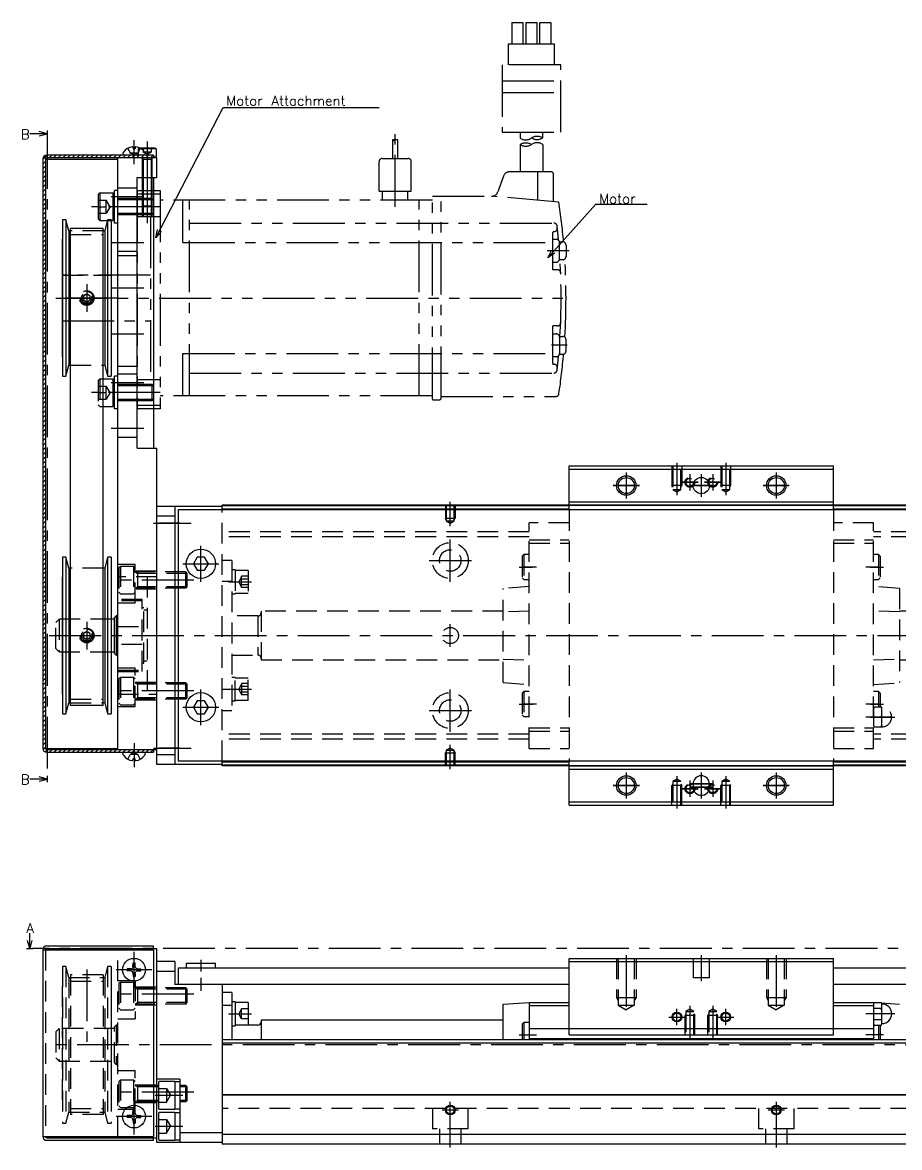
# Model space of a CAD drawing. Extents: x -2 to 836, y -8 to 354.
# Drawn here: x 317.5 to 586.5, y 9 to 354 of the extents above; entities that cross this region are included whole.
import ezdxf

# ---------------------------------------------------------------- set-up
doc = ezdxf.new("R2010")
doc.units = 0
doc.header["$LTSCALE"] = 0.5
for name, pattern in [('CENTER', [50.8, 31.75, -6.35, 6.35, -6.35]), ('DASHED', [19.05, 12.7, -6.35]), ('PHANTOM', [63.5, 31.75, -6.35, 6.35, -6.35, 6.35, -6.35])]:
    doc.linetypes.add(name, pattern=pattern)
for name, color, linetype in [('MSM_CENTER', 1, 'CENTER'), ('MSM_CONTINUOUS', 7, 'CONTINUOUS'), ('MSM_DASHED', 4, 'DASHED'), ('MSM_IMAGINARY', 6, 'PHANTOM'), ('MSM_NARROW', 5, 'CONTINUOUS'), ('MSM_PART_NUMBER', 7, 'CONTINUOUS')]:
    doc.layers.add(name, color=color, linetype=linetype)
doc.styles.get("Standard").update_dxf_attribs({"font": 'txt.shx', "height": 3, "bigfont": 'bigfont.shx'})

msp = doc.modelspace()

# ---------------------------------------------------------------- linework, layer by layer
at = {"layer": 'MSM_CENTER'}
for p, q in [((325.07, 318.87), (325.07, 123)), ((351.67, 310.5), (351.67, 317.87)), ((355.67, 317.5), (355.67, 295.5)), ((354.67, 300.5), (344.67, 300.5)), ((359.67, 297.5), (338.67, 297.5)), ((344.67, 286.5), (354.67, 286.5)), ((337.17, 273.75), (337.17, 265.25)), ((346.67, 269.5), (327.67, 269.5)), ((354.67, 272.5), (344.67, 272.5)), ((344.67, 258.5), (354.67, 258.5)), ((354.67, 243.5), (344.67, 243.5)), ((359.67, 240.5), (338.67, 240.5)), ((354.67, 229.5), (344.67, 229.5)), ((518.17, 219), (518.17, 209.09)), ((533.17, 219), (533.17, 209.09)), ((502.67, 216), (502.67, 208)), ((522.17, 215.5), (522.17, 210.5)), ((525.67, 215.5), (525.67, 208.5)), ((529.17, 215.5), (529.17, 210.5)), ((548.67, 216), (548.67, 208)), ((506.67, 212), (498.67, 212)), ((498.67, 212), (506.67, 212)), ((524.67, 213), (519.67, 213)), ((519.67, 213), (524.67, 213)), ((529.17, 212), (522.17, 212)), ((522.17, 212), (529.17, 212)), ((531.67, 213), (526.67, 213)), ((526.67, 213), (531.67, 213)), ((552.67, 212), (544.67, 212)), ((544.67, 212), (552.67, 212)), ((448.67, 199.49), (448.67, 207)), ((357.67, 200.5), (369.17, 200.5)), ((372.17, 182.5), (372.17, 193.5)), ((448.67, 182.5), (448.67, 195.5)), ((366.67, 188), (377.67, 188)), ((442.17, 189), (455.17, 189)), ((469.77, 187), (473.87, 187)), ((475.17, 187), (471.07, 187)), ((580.27, 187), (576.17, 187)), ((577.47, 187), (581.57, 187)), ((369.97, 183), (344.67, 183)), ((380.67, 182.45), (387.67, 182.45)), ((337.17, 170.25), (337.17, 161.75)), ((448.67, 162.5), (448.67, 169.5)), ((325.67, 166), (832.67, 166)), ((369.97, 149), (344.67, 149)), ((372.17, 138.5), (372.17, 149.5)), ((380.67, 149.55), (387.67, 149.55)), ((448.67, 136.5), (448.67, 149.5)), ((469.77, 145), (473.87, 145)), ((475.17, 145), (471.07, 145)), ((580.27, 145), (576.17, 145)), ((577.47, 145), (581.57, 145)), ((366.67, 144), (377.67, 144)), ((442.17, 143), (455.17, 143)), ((583.77, 141), (576.17, 141)), ((577.47, 141), (585.07, 141)), ((351.67, 133), (351.67, 125.63)), ((357.67, 131.5), (369.17, 131.5)), ((448.67, 125), (448.67, 132.51)), ((502.67, 124), (502.67, 116)), ((518.17, 122.91), (518.17, 113)), ((522.17, 121.5), (522.17, 116.5)), ((525.67, 124), (525.67, 116)), ((529.17, 121.5), (529.17, 116.5)), ((533.17, 122.91), (533.17, 113)), ((548.67, 124), (548.67, 116)), ((506.67, 120), (498.67, 120)), ((498.67, 120), (506.67, 120)), ((524.67, 119), (519.67, 119)), ((519.67, 119), (524.67, 119)), ((529.17, 120.5), (522.17, 120.5)), ((522.17, 120.5), (529.17, 120.5)), ((529.17, 119.5), (522.17, 119.5)), ((522.17, 119.5), (529.17, 119.5)), ((531.67, 119), (526.67, 119)), ((526.67, 119), (531.67, 119)), ((552.67, 120), (544.67, 120)), ((544.67, 120), (552.67, 120)), ((833.67, 70), (320.67, 70)), ((351.67, 58), (351.67, 69)), ((372.17, 66.5), (372.17, 63)), ((502.67, 68), (502.67, 50.18)), ((525.67, 68), (525.67, 60)), ((548.67, 68), (548.67, 50.18)), ((337.17, 63.62), (337.17, 39)), ((357.17, 63.5), (346.17, 63.5)), ((372.17, 61), (372.17, 57)), ((369.97, 56), (344.67, 56)), ((522.17, 52.41), (522.17, 42.5)), ((529.17, 52.41), (529.17, 42.5)), ((380.67, 50), (387.67, 50)), ((515.67, 49), (520.67, 49)), ((518.17, 46.5), (518.17, 51.5)), ((530.67, 49), (535.67, 49)), ((533.17, 46.5), (533.17, 51.5)), ((585.07, 50), (576.17, 50)), ((469.77, 43.5), (475.17, 43.5)), ((581.57, 43.5), (576.17, 43.5)), ((832.67, 40.5), (325.67, 40.5)), ((369.97, 26), (344.67, 26)), ((358.17, 25), (366.67, 25)), ((351.67, 13), (351.67, 24)), ((448.67, 9), (448.67, 23)), ((548.67, 23), (548.67, 9)), ((357.17, 18.5), (346.17, 18.5)), ((446.17, 20.5), (451.17, 20.5)), ((546.17, 20.5), (551.17, 20.5)), ((358.17, 15.5), (366.67, 15.5))]:
    msp.add_line(p, q, dxfattribs=at)
at = {"layer": 'MSM_CONTINUOUS'}
for p, q in [((325.07, 320.87), (325.07, 318.87)), ((351.34, 315.79), (351.36, 315.3)), ((351.98, 315.3), (351.36, 315.3)), ((352, 315.79), (351.98, 315.3)), ((358.12, 315.5), (353.41, 315.5)), ((358.42, 315.2), (353.93, 315.2)), ((358.12, 315.5), (358.42, 315.2)), ((358.42, 315.2), (358.42, 312.8)), ((323.67, 312.1), (323.67, 131.4)), ((324.47, 312.1), (324.47, 131.4)), ((324.47, 312.1), (346.67, 312.1)), ((357.67, 313.3), (324.87, 313.3)), ((358.67, 312.5), (324.87, 312.5)), ((346.67, 131), (346.67, 312.5)), ((348.2, 313.66), (348.17, 313.3)), ((355.13, 313.66), (355.17, 313.3)), ((357.67, 313.3), (357.67, 312.5)), ((357.67, 312.8), (358.42, 312.8)), ((358.12, 312.5), (358.42, 312.8)), ((358.67, 306.5), (358.67, 312.5)), ((352.67, 223.5), (352.67, 306.5)), ((352.67, 306.5), (358.67, 306.5)), ((354.17, 306.5), (354.17, 300)), ((357.17, 306.5), (357.17, 300)), ((357.67, 306.5), (357.67, 223.5)), ((341.17, 301.75), (340.67, 301.25)), ((340.67, 301.25), (340.67, 293.75)), ((341.17, 301.75), (341.17, 293.25)), ((341.17, 301.75), (345.17, 301.75)), ((345.17, 301.75), (345.17, 293.25)), ((345.17, 301.75), (345.67, 301.25)), ((345.67, 292.5), (345.67, 302.5)), ((346.67, 302.5), (345.67, 302.5)), ((357.23, 300), (352.67, 300)), ((357.23, 295), (357.23, 300)), ((357.67, 299.57), (357.23, 300)), ((329.73, 293.5), (329.73, 245.5)), ((330.76, 293.5), (329.73, 293.5)), ((330.76, 293.5), (330.76, 245.5)), ((331.67, 290.12), (330.76, 293.5)), ((341.17, 293.25), (340.67, 293.75)), ((341.17, 293.25), (343.5, 293.25)), ((343.57, 293.5), (342.67, 290.12)), ((343.57, 293.5), (343.57, 245.5)), ((344.61, 293.5), (343.57, 293.5)), ((344.61, 293.5), (344.61, 245.5)), ((344.61, 293.25), (345.17, 293.25)), ((345.17, 293.25), (345.67, 293.75)), ((357.23, 295), (352.67, 295)), ((357.23, 295), (357.67, 295.43)), ((331.67, 290.12), (331.67, 248.87)), ((332.17, 290.12), (331.67, 290.12)), ((332.17, 144.57), (332.17, 290.93)), ((332.17, 290.93), (342.17, 290.93)), ((342.17, 144.57), (342.17, 290.93)), ((342.67, 290.12), (342.17, 290.12)), ((342.67, 290.12), (342.67, 248.87)), ((346.67, 292.5), (345.67, 292.5)), ((329.67, 287.5), (329.67, 251.5)), ((329.73, 287.5), (329.67, 287.5)), ((344.67, 287.5), (344.61, 287.5)), ((344.67, 287.5), (344.67, 251.5)), ((329.67, 251.5), (329.73, 251.5)), ((330.76, 245.5), (331.67, 248.87)), ((331.67, 248.87), (332.17, 248.87)), ((342.17, 248.87), (342.67, 248.87)), ((342.67, 248.87), (343.57, 245.5)), ((344.61, 251.5), (344.67, 251.5)), ((329.73, 245.5), (330.76, 245.5)), ((343.57, 245.5), (344.61, 245.5)), ((345.67, 235.5), (345.67, 245.5)), ((346.67, 245.5), (345.67, 245.5)), ((342.17, 244.75), (345.17, 244.75)), ((345.17, 244.75), (345.17, 236.25)), ((345.17, 244.75), (345.67, 244.25)), ((357.23, 243), (352.67, 243)), ((357.67, 242.57), (357.23, 243)), ((357.23, 238), (357.23, 243)), ((357.23, 238), (357.67, 238.43)), ((342.17, 236.25), (345.17, 236.25)), ((345.17, 236.25), (345.67, 236.75)), ((346.67, 235.5), (345.67, 235.5)), ((357.23, 238), (352.67, 238)), ((352.67, 223.5), (358.67, 223.5)), ((358.67, 126.4), (358.67, 223.5)), ((485.17, 204.5), (485.17, 218)), ((485.17, 218), (566.17, 218)), ((566.17, 204.5), (566.17, 218)), ((485.17, 217), (566.17, 217)), ((485.17, 207), (566.17, 207)), ((378.67, 205.6), (358.67, 205.6)), ((364.17, 205.6), (364.17, 126.4)), ((365.17, 204.5), (365.17, 127.5)), ((830.17, 204.5), (365.17, 204.5)), ((378.67, 204.5), (378.67, 206)), ((818.67, 206), (378.67, 206)), ((485.17, 205.8), (378.67, 205.8)), ((485.17, 204.8), (378.67, 204.8)), ((485.17, 206), (566.17, 206)), ((631.17, 205.8), (566.17, 205.8)), ((631.17, 204.8), (566.17, 204.8)), ((364.17, 202.6), (358.67, 202.6)), ((329.73, 190), (329.73, 142)), ((330.76, 190), (329.73, 190)), ((330.76, 190), (330.76, 142)), ((331.67, 186.62), (330.76, 190)), ((343.57, 190), (342.67, 186.62)), ((343.57, 190), (343.57, 142)), ((344.61, 190), (343.57, 190)), ((344.61, 190), (344.61, 142)), ((371.01, 190), (369.86, 188)), ((373.32, 190), (371.01, 190)), ((374.48, 188), (373.32, 190)), ((331.67, 186.62), (331.67, 145.37)), ((332.17, 186.62), (331.67, 186.62)), ((342.67, 186.62), (342.17, 186.62)), ((342.67, 186.62), (342.67, 145.37)), ((369.86, 188), (371.01, 186)), ((373.32, 186), (374.48, 188)), ((329.67, 184), (329.67, 148)), ((329.73, 184), (329.67, 184)), ((344.67, 184), (344.61, 184)), ((344.67, 184), (344.67, 148)), ((371.01, 186), (373.32, 186)), ((345.67, 171), (344.67, 171)), ((346.17, 172), (345.67, 171.5)), ((345.67, 160.5), (345.67, 171.5)), ((346.17, 172), (346.17, 160)), ((346.67, 172), (346.17, 172)), ((344.67, 161), (345.67, 161)), ((345.67, 160.5), (346.17, 160)), ((346.17, 160), (346.67, 160)), ((329.67, 148), (329.73, 148)), ((330.76, 142), (331.67, 145.37)), ((331.67, 145.37), (332.17, 145.37)), ((342.67, 145.37), (342.17, 145.37)), ((342.67, 145.37), (343.57, 142)), ((344.61, 148), (344.67, 148)), ((371.01, 146), (369.86, 144)), ((373.32, 146), (371.01, 146)), ((374.48, 144), (373.32, 146)), ((329.73, 142), (330.76, 142)), ((342.17, 144.57), (332.17, 144.57)), ((343.57, 142), (344.61, 142)), ((369.86, 144), (371.01, 142)), ((371.01, 142), (373.32, 142)), ((373.32, 142), (374.48, 144)), ((324.47, 131.4), (346.67, 131.4)), ((324.87, 131), (358.67, 131)), ((324.87, 130.2), (357.67, 130.2)), ((348.2, 129.84), (348.17, 130.2)), ((351.34, 127.71), (351.36, 128.2)), ((351.98, 128.2), (351.36, 128.2)), ((352, 127.71), (351.98, 128.2)), ((355.13, 129.84), (355.17, 130.2)), ((357.67, 131), (357.67, 130.2)), ((364.17, 129.4), (358.67, 129.4)), ((378.67, 126.4), (358.67, 126.4)), ((830.17, 127.5), (365.17, 127.5)), ((378.67, 126), (378.67, 127.5)), ((485.17, 127.2), (378.67, 127.2)), ((485.17, 126.2), (378.67, 126.2)), ((818.67, 126), (378.67, 126)), ((485.17, 114), (485.17, 127.5)), ((485.17, 126), (566.17, 126)), ((485.17, 125), (566.17, 125)), ((566.17, 114), (566.17, 127.5)), ((631.17, 127.2), (566.17, 127.2)), ((631.17, 126.2), (566.17, 126.2)), ((325.07, 123), (325.07, 121)), ((523.17, 120.5), (523.17, 119.5)), ((528.17, 119.5), (528.17, 120.5)), ((485.17, 115), (566.17, 115)), ((485.17, 114), (566.17, 114)), ((319.67, 70), (319, 72.5)), ((319.67, 70), (319.67, 74.73)), ((320.34, 72.5), (319.67, 70)), ((318.67, 70), (320.67, 70)), ((323.67, 69.6), (323.67, 12.4)), ((323.67, 69.6), (357.67, 69.6)), ((324.87, 70.8), (357.67, 70.8)), ((324.87, 70), (358.67, 70)), ((346.67, 69.6), (346.67, 70)), ((357.67, 70), (357.67, 70.8)), ((357.67, 69.6), (357.67, 12.4)), ((358.67, 10.5), (358.67, 70)), ((351.34, 64.42), (351.36, 65.58)), ((352, 64.42), (351.98, 65.58)), ((364.17, 66), (358.67, 66)), ((364.17, 66), (364.17, 59)), ((485.17, 67), (566.17, 67)), ((485.17, 43.5), (485.17, 67)), ((485.17, 66), (566.17, 66)), ((566.17, 43.5), (566.17, 67)), ((350.74, 63.83), (349.59, 63.81)), ((350.74, 63.17), (349.59, 63.19)), ((350.74, 63.83), (351.15, 64.02)), ((350.74, 63.17), (351.15, 62.98)), ((351.34, 64.42), (351.15, 64.02)), ((351.34, 62.58), (351.15, 62.98)), ((351.34, 62.58), (351.36, 61.42)), ((352, 62.58), (351.98, 61.42)), ((352, 64.42), (352.19, 64.02)), ((352, 62.58), (352.19, 62.98)), ((352.59, 63.83), (352.19, 64.02)), ((352.59, 63.17), (352.19, 62.98)), ((352.59, 63.83), (353.74, 63.81)), ((352.59, 63.17), (353.74, 63.19)), ((364.17, 63), (358.67, 63)), ((365.17, 64), (365.17, 59)), ((485.17, 64), (365.17, 64)), ((367.67, 65.5), (367.67, 64)), ((367.67, 65.5), (376.67, 65.5)), ((376.67, 64), (376.67, 65.5)), ((631.17, 64), (566.17, 64)), ((485.17, 59), (364.17, 59)), ((378.67, 59), (378.67, 10)), ((631.17, 59), (566.17, 59)), ((381.67, 56.5), (378.67, 56.5)), ((381.67, 56.5), (381.67, 42)), ((381.67, 52.5), (378.67, 52.5)), ((382.67, 53.65), (381.67, 53.65)), ((382.67, 53.65), (382.67, 46.35)), ((386.67, 53.5), (382.67, 53.5)), ((386.67, 53.5), (386.67, 46.5)), ((464.87, 53), (472.87, 53.5)), ((464.87, 42), (464.87, 53)), ((472.87, 53.5), (485.17, 53.5)), ((472.87, 53.5), (472.87, 42)), ((472.87, 52.5), (485.17, 52.5)), ((566.17, 53.5), (578.47, 53.5)), ((566.17, 52.5), (578.47, 52.5)), ((578.47, 53.5), (579.04, 53.46)), ((578.47, 53.5), (578.47, 42)), ((578.59, 53.46), (578.47, 53)), ((578.47, 52.41), (578.47, 52.6)), ((578.59, 53.46), (580.94, 53.46)), ((581.07, 53), (580.94, 53.46)), ((580.97, 53.34), (586.47, 53)), ((581.07, 47), (581.07, 53)), ((578.59, 51.73), (580.94, 51.73)), ((381.67, 46.35), (382.67, 46.35)), ((389.67, 46.5), (382.67, 46.5)), ((390.67, 48), (390.67, 42)), ((464.87, 48), (390.67, 48)), ((471.27, 47.3), (470.77, 46.8)), ((470.77, 46.8), (470.77, 42)), ((472.87, 47.3), (471.27, 47.3)), ((471.27, 47.3), (471.27, 42)), ((472.87, 45.5), (578.47, 45.5)), ((578.47, 47), (578.59, 46.54)), ((578.59, 48.27), (580.94, 48.27)), ((578.59, 46.54), (580.94, 46.54)), ((580.07, 46.54), (580.07, 42)), ((580.57, 46.54), (580.57, 42)), ((580.94, 46.54), (581.07, 47)), ((818.67, 42), (378.67, 42)), ((472.87, 42.4), (578.47, 42.4)), ((485.17, 43.5), (566.17, 43.5)), ((818.67, 41), (378.67, 41)), ((365.67, 30), (358.67, 30)), ((359.17, 29), (359.17, 21)), ((364.17, 29.25), (359.42, 29.25)), ((364.17, 29.25), (364.17, 20.75)), ((365.67, 29.15), (364.17, 29.15)), ((365.67, 30), (365.67, 10.5)), ((818.67, 25.2), (378.67, 25.2)), ((818.67, 25), (378.67, 25)), ((359.42, 20.75), (364.17, 20.75)), ((364.17, 20.85), (365.67, 20.85)), ((350.74, 18.83), (349.59, 18.81)), ((350.74, 18.17), (349.59, 18.19)), ((350.74, 18.83), (351.15, 19.02)), ((350.74, 18.17), (351.15, 17.98)), ((351.34, 19.42), (351.15, 19.02)), ((351.34, 17.58), (351.15, 17.98)), ((351.34, 19.42), (351.36, 20.58)), ((351.34, 17.58), (351.36, 16.42)), ((352, 19.42), (351.98, 20.58)), ((352, 17.58), (351.98, 16.42)), ((352, 19.42), (352.19, 19.02)), ((352, 17.58), (352.19, 17.98)), ((352.59, 18.83), (352.19, 19.02)), ((352.59, 18.17), (352.19, 17.98)), ((352.59, 18.83), (353.74, 18.81)), ((352.59, 18.17), (353.74, 18.19)), ((359.17, 19.5), (359.17, 11.5)), ((364.17, 19.75), (359.42, 19.75)), ((364.17, 19.75), (364.17, 11.25)), ((365.67, 19.65), (364.17, 19.65)), ((323.67, 12.4), (357.67, 12.4)), ((324.87, 12), (358.67, 12)), ((324.87, 11.2), (357.67, 11.2)), ((346.67, 12), (346.67, 12.4)), ((357.67, 11.2), (357.67, 12)), ((378.67, 10.5), (358.67, 10.5)), ((359.42, 11.25), (364.17, 11.25)), ((364.17, 11.35), (365.67, 11.35)), ((378.67, 13.5), (365.67, 13.5)), ((818.67, 13), (378.67, 13)), ((818.67, 10), (378.67, 10))]:
    msp.add_line(p, q, dxfattribs=at)
at = {"layer": 'MSM_CONTINUOUS', "extrusion": (0, 0, -1)}
for p, q in [((325.07, 319.87), (319.71, 319.87)), ((325.07, 319.87), (322.57, 320.54)), ((322.57, 319.2), (325.07, 319.87)), ((325.07, 122), (319.71, 122)), ((325.07, 122), (322.57, 122.67)), ((322.57, 121.33), (325.07, 122))]:
    msp.add_line(p, q, dxfattribs=at)
at = {"layer": 'MSM_CONTINUOUS'}
for centre, radius in [((502.67, 212), 2.46), ((525.67, 212), 2.5), ((548.67, 212), 2.46), ((372.17, 188), 4.5), ((372.17, 144), 4.5), ((502.67, 120), 2.46), ((548.67, 120), 2.46), ((351.67, 63.5), 3.5), ((518.17, 49), 1.23), ((533.17, 49), 1.23), ((351.67, 18.5), 3.5), ((448.67, 20.5), 1.23), ((548.67, 20.5), 1.23)]:
    msp.add_circle(centre, radius, dxfattribs=at)
for centre, radius, start, end in [((349.29, 313.57), 1.1, 144.8906, 175), ((351.67, 311.9), 4, 97.4656, 144.8906), ((351.14, 315.56), 0.305, 49.0368, 87.9309), ((352.2, 315.56), 0.305, 92.0691, 130.9632), ((351.67, 311.9), 4, 35.1094, 82.5344), ((354.04, 313.57), 1.1, 5, 35.1094), ((324.87, 312.1), 1.2, 90, 180), ((324.87, 312.1), 0.4, 90, 180), ((324.87, 131.4), 1.2, 180, 270), ((324.87, 131.4), 0.4, 180, 270), ((349.29, 129.93), 1.1, 185, 215.1094), ((351.67, 131.6), 4, 215.1094, 262.5344), ((351.14, 127.94), 0.305, 272.0691, 310.9632), ((352.2, 127.94), 0.305, 229.0368, 267.9309), ((351.67, 131.6), 4, 277.4656, 324.8906), ((354.04, 129.93), 1.1, 324.8906, 355), ((525.67, 120.5), 2.5, 0, 180), ((525.67, 119.5), 2.5, 180, 0), ((324.87, 69.6), 1.2, 90, 180), ((324.87, 69.6), 0.4, 90, 180), ((351.67, 63.5), 2.1, 81.4911, 98.5089), ((351.67, 63.5), 2.1, 171.4911, 188.5089), ((351.67, 63.5), 2.1, 351.4911, 8.5089), ((351.67, 63.5), 2.1, 261.4911, 278.5089), ((581.77, 52.57), 3.31, 164.2277, 179.4294), ((581.77, 52.63), 3.31, 180.5738, 195.7691), ((577.76, 52.56), 3.31, 0.5738, 15.7691), ((577.76, 52.63), 3.31, 344.2277, 359.4294), ((581.07, 50), 3, 270, 90), ((591.35, 49.95), 12.89, 172.0306, 179.7562), ((591.92, 50.1), 13.46, 180.407, 187.8062), ((568.17, 49.94), 12.89, 0.2452, 7.968), ((567.61, 50.1), 13.46, 352.1938, 359.593), ((389.67, 47.5), 1, 270, 0), ((581.77, 47.37), 3.31, 164.2277, 179.4294), ((581.77, 47.44), 3.31, 180.5738, 195.7691), ((577.76, 47.37), 3.31, 0.5738, 15.7691), ((577.76, 47.43), 3.31, 344.2277, 359.4294), ((359.42, 29), 0.25, 90, 180), ((359.42, 21), 0.25, 180, 270), ((351.67, 18.5), 2.1, 171.4911, 188.5089), ((351.67, 18.5), 2.1, 81.4911, 98.5089), ((351.67, 18.5), 2.1, 351.4911, 8.5089), ((359.42, 19.5), 0.25, 90, 180), ((351.67, 18.5), 2.1, 261.4911, 278.5089), ((324.87, 12.4), 1.2, 180, 270), ((324.87, 12.4), 0.4, 180, 270), ((359.42, 11.5), 0.25, 180, 270)]:
    msp.add_arc(centre, radius, start, end, dxfattribs=at)
at = {"layer": 'MSM_DASHED'}
for p, q in [((349.8, 315.44), (350.52, 313.97)), ((351.67, 313.36), (350.52, 313.97)), ((352.81, 313.97), (350.52, 313.97)), ((351.67, 313.36), (352.81, 313.97)), ((353.54, 315.44), (352.81, 313.97)), ((352.92, 315.2), (353.22, 315.5)), ((353.93, 315.2), (352.92, 315.2)), ((352.92, 315.2), (352.92, 313.3)), ((353.41, 315.5), (353.22, 315.5)), ((354.42, 315.5), (354.42, 314.2)), ((356.92, 314.2), (354.42, 314.2)), ((355.67, 313.48), (354.42, 314.2)), ((355.67, 315.5), (355.67, 314.2)), ((356.92, 314.2), (355.67, 313.48)), ((356.92, 315.5), (356.92, 314.2)), ((354.15, 312.45), (354.44, 311.96)), ((354.17, 312.4), (354.17, 306.5)), ((357.17, 311.96), (354.17, 311.96)), ((354.44, 311.96), (354.44, 306.5)), ((357.18, 312.45), (356.9, 311.96)), ((356.9, 311.96), (356.9, 306.5)), ((357.17, 312.4), (357.17, 306.5)), ((352.67, 303.15), (346.67, 303.15)), ((340.67, 299.5), (343.17, 299.5)), ((340.67, 297.5), (343.17, 297.5)), ((344.32, 297.5), (343.17, 299.5)), ((343.17, 295.5), (343.17, 299.5)), ((344.32, 297.5), (343.17, 295.5)), ((352.67, 300), (346.67, 300)), ((352.67, 299.57), (346.67, 299.57)), ((354.17, 300), (354.17, 297.77)), ((354.44, 297.5), (354.17, 297.77)), ((354.17, 297.77), (357.17, 297.77)), ((354.44, 300), (354.44, 297.5)), ((356.9, 297.5), (354.44, 297.5)), ((356.9, 300), (356.9, 297.5)), ((357.17, 297.77), (356.9, 297.5)), ((357.17, 300), (357.17, 297.77)), ((340.67, 295.5), (343.17, 295.5)), ((343.5, 293.25), (344.61, 293.25)), ((352.67, 295.43), (346.67, 295.43)), ((352.67, 295), (346.67, 295)), ((342.17, 290.12), (332.17, 290.12)), ((332.17, 288.99), (342.17, 288.99)), ((346.67, 283.85), (352.67, 283.85)), ((346.67, 282.5), (352.67, 282.5)), ((329.67, 276.5), (344.67, 276.5)), ((337.17, 270.65), (336.17, 270.08)), ((336.17, 270.08), (336.17, 268.92)), ((338.17, 270.08), (337.17, 270.65)), ((338.17, 268.92), (338.17, 270.08)), ((336.17, 268.92), (337.17, 268.35)), ((337.17, 268.35), (338.17, 268.92)), ((329.67, 262.5), (344.67, 262.5)), ((332.17, 248.87), (342.17, 248.87)), ((352.67, 248.5), (346.67, 248.5)), ((352.67, 246.15), (346.67, 246.15)), ((341.17, 244.75), (340.67, 244.25)), ((340.67, 244.25), (340.67, 236.75)), ((340.67, 242.5), (343.17, 242.5)), ((341.17, 244.75), (341.17, 236.25)), ((341.17, 244.75), (342.17, 244.75)), ((344.32, 240.5), (343.17, 242.5)), ((343.17, 238.5), (343.17, 242.5)), ((352.67, 243), (346.67, 243)), ((352.67, 242.57), (346.67, 242.57)), ((340.67, 240.5), (343.17, 240.5)), ((340.67, 238.5), (343.17, 238.5)), ((344.32, 240.5), (343.17, 238.5)), ((352.67, 238.43), (346.67, 238.43)), ((341.17, 236.25), (340.67, 236.75)), ((341.17, 236.25), (342.17, 236.25)), ((352.67, 238), (346.67, 238)), ((346.67, 226.85), (352.67, 226.85)), ((516.67, 218), (516.67, 212)), ((516.94, 218), (516.94, 210.8)), ((519.4, 210.8), (519.4, 218)), ((519.67, 218), (519.67, 212)), ((531.67, 218), (531.67, 212)), ((531.94, 218), (531.94, 210.8)), ((534.4, 210.8), (534.4, 218)), ((534.67, 218), (534.67, 212)), ((519.67, 212), (516.67, 212)), ((516.94, 211.53), (516.67, 212)), ((516.94, 210.8), (519.4, 210.8)), ((516.94, 210.8), (518.17, 210.09)), ((518.17, 210.09), (519.4, 210.8)), ((519.4, 211.53), (519.67, 212)), ((534.67, 212), (531.67, 212)), ((531.94, 211.53), (531.67, 212)), ((531.94, 210.8), (534.4, 210.8)), ((531.94, 210.8), (533.17, 210.09)), ((533.17, 210.09), (534.4, 210.8)), ((534.4, 211.53), (534.67, 212)), ((378.67, 127.5), (378.67, 204.5)), ((447.17, 206), (447.17, 202)), ((447.44, 206), (447.44, 201.2)), ((449.9, 201.2), (449.9, 206)), ((450.17, 206), (450.17, 202)), ((566.17, 206), (485.17, 206)), ((485.17, 204.5), (485.17, 127.5)), ((566.17, 204.5), (566.17, 127.5)), ((365.67, 200.5), (358.67, 200.5)), ((447.17, 202), (450.17, 202)), ((447.44, 201.53), (447.17, 202)), ((447.44, 201.2), (448.67, 200.49)), ((447.44, 201.2), (449.9, 201.2)), ((448.67, 200.49), (449.9, 201.2)), ((449.9, 201.53), (450.17, 202)), ((485.17, 200.6), (472.87, 200.6)), ((472.87, 131.4), (472.87, 200.6)), ((578.47, 200.6), (566.17, 200.6)), ((578.47, 131.4), (578.47, 200.6)), ((472.87, 197.75), (378.67, 197.75)), ((618.87, 197.75), (578.47, 197.75)), ((472.87, 196.25), (378.67, 196.25)), ((472.87, 195.35), (485.17, 195.35)), ((472.87, 194.35), (485.17, 194.35)), ((566.17, 195.35), (578.47, 195.35)), ((566.17, 194.35), (578.47, 194.35)), ((618.87, 196.25), (578.47, 196.25)), ((471.27, 190.8), (470.77, 190.3)), ((470.77, 190.3), (470.77, 183.7)), ((472.87, 190.8), (471.27, 190.8)), ((471.27, 190.8), (471.27, 183.2)), ((580.07, 190.8), (578.47, 190.8)), ((580.57, 190.3), (580.07, 190.8)), ((580.07, 190.8), (580.07, 183.2)), ((580.57, 190.3), (580.57, 183.7)), ((342.17, 186.62), (332.17, 186.62)), ((351.97, 187.75), (346.67, 187.75)), ((347.47, 187.25), (346.97, 186.75)), ((346.97, 186.75), (346.97, 179.25)), ((347.47, 187.25), (347.47, 178.75)), ((347.47, 187.25), (351.47, 187.25)), ((351.47, 187.25), (351.47, 178.75)), ((351.47, 187.25), (351.97, 186.75)), ((351.97, 175.88), (351.97, 187.75)), ((381.67, 189), (378.67, 189)), ((381.67, 189), (381.67, 143)), ((358.67, 184), (346.67, 184)), ((358.67, 185.75), (351.97, 185.75)), ((367.53, 185.5), (351.97, 185.5)), ((351.97, 185.5), (352.72, 185.07)), ((352.72, 185.5), (352.72, 180.5)), ((367.97, 185.07), (352.72, 185.07)), ((355.67, 184), (355.67, 148)), ((367.97, 185.07), (367.53, 185.5)), ((367.53, 180.5), (367.53, 185.5)), ((367.97, 180.93), (367.97, 185.07)), ((382.67, 186.1), (381.67, 186.1)), ((382.67, 186.1), (382.67, 178.8)), ((386.67, 185.95), (382.67, 185.95)), ((384.67, 183.95), (383.8, 182.45)), ((384.67, 180.72), (384.67, 184.19)), ((386.67, 184.19), (384.67, 184.19)), ((386.67, 183.32), (384.67, 183.32)), ((386.67, 185.95), (386.67, 178.95)), ((470.77, 183.7), (471.27, 183.2)), ((471.27, 183.2), (472.87, 183.2)), ((578.47, 183.2), (580.07, 183.2)), ((580.07, 183.2), (580.57, 183.7)), ((351.97, 180.5), (352.72, 180.93)), ((367.53, 180.5), (351.97, 180.5)), ((358.67, 180.25), (351.97, 180.25)), ((367.97, 180.93), (352.72, 180.93)), ((367.53, 180.5), (367.97, 180.93)), ((381.67, 182.52), (378.67, 182.52)), ((384.67, 180.95), (383.8, 182.45)), ((386.67, 181.59), (384.67, 181.59)), ((386.67, 180.72), (384.67, 180.72)), ((472.87, 181), (464.87, 180.44)), ((464.87, 151.56), (464.87, 180.44)), ((586.47, 180.44), (578.47, 181)), ((586.47, 180.44), (586.47, 151.56)), ((354.17, 177), (346.67, 177)), ((354.17, 176.64), (346.67, 176.64)), ((347.47, 178.75), (346.97, 179.25)), ((347.47, 178.75), (351.47, 178.75)), ((351.47, 178.75), (351.97, 179.25)), ((354.17, 155), (354.17, 177)), ((381.67, 178.8), (382.67, 178.8)), ((382.67, 178.95), (386.67, 178.95)), ((351.97, 175.88), (346.67, 175.88)), ((354.67, 174.5), (354.17, 174.5)), ((354.67, 157.5), (354.67, 174.5)), ((355.67, 173.75), (354.67, 173.75)), ((390.67, 173.5), (390.67, 158.5)), ((464.87, 173.5), (390.67, 173.5)), ((472.87, 173.48), (464.87, 173.23)), ((586.47, 173.23), (578.47, 173.48)), ((610.87, 173.5), (586.47, 173.5)), ((327.67, 170), (328.67, 171)), ((327.67, 162), (327.67, 170)), ((344.67, 171), (328.67, 171)), ((328.67, 171), (328.67, 161)), ((389.67, 172), (381.67, 172)), ((389.67, 172), (389.67, 160)), ((337.17, 167.15), (336.17, 166.58)), ((336.17, 166.58), (336.17, 165.42)), ((338.17, 166.58), (337.17, 167.15)), ((338.17, 165.42), (338.17, 166.58)), ((346.67, 168.8), (354.17, 168.8)), ((336.17, 165.42), (337.17, 164.85)), ((337.17, 164.85), (338.17, 165.42)), ((354.17, 163.2), (346.67, 163.2)), ((327.67, 162), (328.67, 161)), ((328.67, 161), (344.67, 161)), ((381.67, 160), (389.67, 160)), ((464.87, 158.77), (472.87, 158.52)), ((578.47, 158.52), (586.47, 158.77)), ((346.67, 156.12), (351.97, 156.12)), ((346.67, 155.36), (354.17, 155.36)), ((351.97, 144.25), (351.97, 156.12)), ((354.17, 157.5), (354.67, 157.5)), ((354.67, 158.25), (355.67, 158.25)), ((390.67, 158.5), (464.87, 158.5)), ((586.47, 158.5), (610.87, 158.5)), ((346.67, 155), (354.17, 155)), ((347.47, 153.25), (346.97, 152.75)), ((346.97, 152.75), (346.97, 145.25)), ((347.47, 153.25), (351.47, 153.25)), ((347.47, 153.25), (347.47, 144.75)), ((351.47, 153.25), (351.47, 144.75)), ((351.47, 153.25), (351.97, 152.75)), ((381.67, 153.2), (382.67, 153.2)), ((382.67, 145.9), (382.67, 153.2)), ((382.67, 153.05), (386.67, 153.05)), ((386.67, 146.05), (386.67, 153.05)), ((351.97, 151.75), (358.67, 151.75)), ((367.53, 151.5), (351.97, 151.5)), ((351.97, 151.5), (352.72, 151.07)), ((352.72, 151.5), (352.72, 146.5)), ((367.97, 151.07), (352.72, 151.07)), ((367.53, 146.5), (367.53, 151.5)), ((367.97, 151.07), (367.53, 151.5)), ((367.97, 146.93), (367.97, 151.07)), ((381.67, 149.48), (378.67, 149.48)), ((384.67, 151.05), (383.8, 149.55)), ((384.67, 148.05), (383.8, 149.55)), ((384.67, 151.28), (384.67, 147.81)), ((386.67, 151.28), (384.67, 151.28)), ((386.67, 150.41), (384.67, 150.41)), ((386.67, 148.68), (384.67, 148.68)), ((464.87, 151.56), (472.87, 151)), ((471.27, 148.8), (470.77, 148.3)), ((472.87, 148.8), (471.27, 148.8)), ((471.27, 148.8), (471.27, 141.2)), ((578.47, 151), (586.47, 151.56)), ((580.07, 148.8), (578.47, 148.8)), ((580.07, 148.8), (580.07, 144)), ((580.57, 148.3), (580.07, 148.8)), ((332.17, 146.51), (342.17, 146.51)), ((332.17, 145.37), (342.17, 145.37)), ((346.67, 148), (358.67, 148)), ((347.47, 144.75), (346.97, 145.25)), ((351.47, 144.75), (351.97, 145.25)), ((351.97, 146.5), (352.72, 146.93)), ((367.53, 146.5), (351.97, 146.5)), ((351.97, 146.25), (358.67, 146.25)), ((367.97, 146.93), (352.72, 146.93)), ((367.53, 146.5), (367.97, 146.93)), ((382.67, 145.9), (381.67, 145.9)), ((386.67, 146.05), (382.67, 146.05)), ((386.67, 147.81), (384.67, 147.81)), ((470.77, 148.3), (470.77, 141.7)), ((580.57, 148.3), (580.57, 144)), ((346.67, 144.25), (351.97, 144.25)), ((347.47, 144.75), (351.47, 144.75)), ((378.67, 143), (381.67, 143)), ((470.77, 141.7), (471.27, 141.2)), ((581.07, 144), (578.47, 144)), ((581.07, 138), (581.07, 144)), ((471.27, 141.2), (472.87, 141.2)), ((578.47, 138), (581.07, 138)), ((578.59, 141), (580.94, 141)), ((472.87, 135.75), (378.67, 135.75)), ((472.87, 137.65), (485.17, 137.65)), ((472.87, 136.65), (485.17, 136.65)), ((566.17, 137.65), (578.47, 137.65)), ((566.17, 136.65), (578.47, 136.65)), ((618.87, 135.75), (578.47, 135.75)), ((365.67, 131.5), (358.67, 131.5)), ((472.87, 134.25), (378.67, 134.25)), ((448.67, 131.51), (447.44, 130.8)), ((449.9, 130.8), (448.67, 131.51)), ((472.87, 131.4), (485.17, 131.4)), ((566.17, 131.4), (578.47, 131.4)), ((618.87, 134.25), (578.47, 134.25)), ((349.8, 128.06), (350.52, 129.53)), ((351.67, 130.14), (350.52, 129.53)), ((352.81, 129.53), (350.52, 129.53)), ((351.67, 130.14), (352.81, 129.53)), ((353.54, 128.06), (352.81, 129.53)), ((447.44, 130.47), (447.17, 130)), ((447.17, 126), (447.17, 130)), ((447.17, 130), (450.17, 130)), ((447.44, 130.8), (447.44, 126)), ((447.44, 130.8), (449.9, 130.8)), ((449.9, 126), (449.9, 130.8)), ((449.9, 130.47), (450.17, 130)), ((450.17, 126), (450.17, 130)), ((566.17, 126), (485.17, 126)), ((518.17, 121.91), (516.94, 121.2)), ((516.94, 121.2), (516.94, 114)), ((519.4, 121.2), (516.94, 121.2)), ((519.4, 121.2), (518.17, 121.91)), ((519.4, 114), (519.4, 121.2)), ((533.17, 121.91), (531.94, 121.2)), ((531.94, 121.2), (531.94, 114)), ((534.4, 121.2), (531.94, 121.2)), ((534.4, 121.2), (533.17, 121.91)), ((534.4, 114), (534.4, 121.2)), ((516.94, 120.47), (516.67, 120)), ((516.67, 114), (516.67, 120)), ((519.67, 120), (516.67, 120)), ((519.4, 120.47), (519.67, 120)), ((519.67, 114), (519.67, 120)), ((531.94, 120.47), (531.67, 120)), ((531.67, 114), (531.67, 120)), ((534.67, 120), (531.67, 120)), ((534.4, 120.47), (534.67, 120)), ((534.67, 114), (534.67, 120)), ((324.47, 69.6), (324.47, 12.4)), ((346.67, 12.4), (346.67, 69.6)), ((499.67, 67), (499.67, 55)), ((500.21, 67), (500.21, 52.6)), ((505.12, 67), (505.12, 52.6)), ((505.67, 67), (505.67, 55)), ((523.17, 67), (523.17, 61)), ((528.17, 61), (528.17, 67)), ((545.67, 67), (545.67, 55)), ((546.21, 67), (546.21, 52.6)), ((551.12, 67), (551.12, 52.6)), ((551.67, 67), (551.67, 55)), ((329.73, 64.5), (329.73, 16.5)), ((330.76, 64.5), (329.73, 64.5)), ((330.76, 64.5), (330.76, 16.5)), ((331.67, 61.12), (330.76, 64.5)), ((343.57, 64.5), (342.67, 61.12)), ((343.57, 64.5), (343.57, 16.5)), ((344.61, 64.5), (343.57, 64.5)), ((344.61, 64.5), (344.61, 16.5)), ((331.67, 61.12), (331.67, 19.88)), ((331.67, 61.12), (342.67, 61.12)), ((332.17, 61.93), (332.17, 19.07)), ((342.17, 61.93), (332.17, 61.93)), ((332.17, 59.99), (342.17, 59.99)), ((342.17, 61.93), (342.17, 19.07)), ((342.67, 61.12), (342.67, 19.88)), ((346.67, 60.25), (351.97, 60.25)), ((347.47, 59.75), (346.97, 59.25)), ((346.97, 59.25), (346.97, 51.75)), ((347.47, 59.75), (347.47, 51.25)), ((347.47, 59.75), (351.47, 59.75)), ((351.47, 59.75), (351.47, 51.25)), ((351.47, 59.75), (351.97, 59.25)), ((351.97, 60.25), (351.97, 48.43)), ((528.17, 61), (523.17, 61)), ((329.67, 58.5), (329.67, 22.5)), ((329.73, 58.5), (329.67, 58.5)), ((344.67, 58.5), (344.61, 58.5)), ((344.67, 58.5), (344.67, 22.5)), ((351.97, 58.25), (358.67, 58.25)), ((367.53, 58), (351.97, 58)), ((351.97, 58), (352.72, 57.57)), ((352.72, 58), (352.72, 53)), ((367.97, 57.57), (352.72, 57.57)), ((367.53, 53), (367.53, 58)), ((367.97, 57.57), (367.53, 58)), ((367.97, 53.43), (367.97, 57.57)), ((347.47, 51.25), (346.97, 51.75)), ((351.47, 51.25), (351.97, 51.75)), ((351.97, 53), (352.72, 53.43)), ((367.53, 53), (351.97, 53)), ((351.97, 52.75), (358.67, 52.75)), ((367.97, 53.43), (352.72, 53.43)), ((367.53, 53), (367.97, 53.43)), ((499.67, 55), (505.67, 55)), ((499.67, 55), (500.21, 54.06)), ((500.21, 52.6), (505.12, 52.6)), ((500.21, 52.6), (502.67, 51.18)), ((505.12, 52.6), (502.67, 51.18)), ((505.67, 55), (505.12, 54.06)), ((545.67, 55), (551.67, 55)), ((545.67, 55), (546.21, 54.06)), ((546.21, 52.6), (551.12, 52.6)), ((546.21, 52.6), (548.67, 51.18)), ((551.12, 52.6), (548.67, 51.18)), ((551.67, 55), (551.12, 54.06)), ((346.67, 48.43), (351.97, 48.43)), ((347.47, 51.25), (351.47, 51.25)), ((384.67, 51.5), (383.8, 50)), ((384.67, 48.5), (383.8, 50)), ((384.67, 48.5), (384.67, 51.5)), ((386.67, 51.5), (384.67, 51.5)), ((384.67, 50), (386.67, 50)), ((386.67, 48.5), (384.67, 48.5)), ((520.94, 49.97), (520.67, 49.5)), ((523.67, 49.5), (520.67, 49.5)), ((520.67, 43.5), (520.67, 49.5)), ((522.17, 51.41), (520.94, 50.7)), ((520.94, 50.7), (520.94, 43.5)), ((520.94, 50.7), (523.4, 50.7)), ((523.4, 50.7), (522.17, 51.41)), ((523.4, 43.5), (523.4, 50.7)), ((523.4, 49.97), (523.67, 49.5)), ((523.67, 43.5), (523.67, 49.5)), ((527.94, 49.97), (527.67, 49.5)), ((530.67, 49.5), (527.67, 49.5)), ((527.67, 43.5), (527.67, 49.5)), ((529.17, 51.41), (527.94, 50.7)), ((527.94, 50.7), (527.94, 43.5)), ((527.94, 50.7), (530.4, 50.7)), ((530.4, 50.7), (529.17, 51.41)), ((530.4, 43.5), (530.4, 50.7)), ((530.4, 49.97), (530.67, 49.5)), ((530.67, 43.5), (530.67, 49.5)), ((328.67, 45.5), (327.67, 44.5)), ((345.67, 45.5), (328.67, 45.5)), ((328.67, 45.5), (328.67, 35.5)), ((346.17, 46.5), (345.67, 46)), ((345.67, 35), (345.67, 46)), ((346.17, 46.5), (346.17, 34.5)), ((346.67, 46.5), (346.17, 46.5)), ((327.67, 44.5), (327.67, 36.5)), ((327.67, 36.5), (328.67, 35.5)), ((328.67, 35.5), (345.67, 35.5)), ((345.67, 35), (346.17, 34.5)), ((346.17, 34.5), (346.67, 34.5)), ((346.67, 32.57), (351.97, 32.57)), ((351.97, 20.75), (351.97, 32.57)), ((347.47, 29.75), (346.97, 29.25)), ((346.97, 29.25), (346.97, 21.75)), ((347.47, 29.75), (347.47, 21.25)), ((347.47, 29.75), (351.47, 29.75)), ((351.47, 29.75), (351.47, 21.25)), ((351.47, 29.75), (351.97, 29.25)), ((351.97, 28.25), (358.67, 28.25)), ((359.17, 28), (351.97, 28)), ((351.97, 28), (352.72, 27.57)), ((352.72, 28), (352.72, 23)), ((367.53, 28), (365.67, 28)), ((367.53, 23), (367.53, 28)), ((367.97, 27.57), (367.53, 28)), ((359.17, 27.57), (352.72, 27.57)), ((359.17, 27.12), (361.67, 27.12)), ((359.17, 25), (361.67, 25)), ((361.67, 27.12), (361.67, 22.88)), ((361.67, 27.12), (362.89, 25)), ((361.67, 22.88), (362.89, 25)), ((367.97, 27.57), (365.67, 27.57)), ((367.97, 23.43), (367.97, 27.57)), ((329.67, 22.5), (329.73, 22.5)), ((332.17, 21.01), (342.17, 21.01)), ((344.61, 22.5), (344.67, 22.5)), ((346.67, 20.75), (351.97, 20.75)), ((347.47, 21.25), (346.97, 21.75)), ((347.47, 21.25), (351.47, 21.25)), ((351.47, 21.25), (351.97, 21.75)), ((351.97, 23), (352.72, 23.43)), ((359.17, 23), (351.97, 23)), ((351.97, 22.75), (358.67, 22.75)), ((359.17, 23.43), (352.72, 23.43)), ((359.17, 22.88), (361.67, 22.88)), ((367.97, 23.43), (365.67, 23.43)), ((367.53, 23), (365.67, 23)), ((367.53, 23), (367.97, 23.43)), ((818.67, 21), (378.67, 21)), ((443.17, 21), (443.17, 14.7)), ((454.17, 14.7), (454.17, 21)), ((543.17, 21), (543.17, 14.7)), ((554.17, 14.7), (554.17, 21)), ((330.76, 16.5), (331.67, 19.88)), ((331.67, 19.88), (342.67, 19.88)), ((342.17, 19.07), (332.17, 19.07)), ((342.67, 19.88), (343.57, 16.5)), ((359.17, 17.62), (361.67, 17.62)), ((361.67, 17.62), (362.89, 15.5)), ((361.67, 17.62), (361.67, 13.38)), ((329.73, 16.5), (330.76, 16.5)), ((343.57, 16.5), (344.61, 16.5)), ((359.17, 15.5), (361.67, 15.5)), ((361.67, 13.38), (362.89, 15.5)), ((454.17, 14.7), (443.17, 14.7)), ((445.37, 14.7), (445.37, 10)), ((451.97, 10), (451.97, 14.7)), ((554.17, 14.7), (543.17, 14.7)), ((545.37, 14.7), (545.37, 10)), ((551.97, 10), (551.97, 14.7)), ((359.17, 13.38), (361.67, 13.38))]:
    msp.add_line(p, q, dxfattribs=at)
for centre, radius in [((337.17, 269.5), 2.25), ((337.17, 269.5), 2), ((337.17, 269.5), 1.62), ((337.17, 269.5), 1.15), ((522.17, 213), 1.5), ((522.17, 213), 1.23), ((529.17, 213), 1.5), ((529.17, 213), 1.23), ((448.67, 189), 5.5), ((448.67, 189), 3.3), ((337.17, 166), 2.25), ((337.17, 166), 2), ((337.17, 166), 1.62), ((337.17, 166), 1.15), ((448.67, 166), 2.5), ((448.67, 143), 5.5), ((448.67, 143), 3.3), ((522.17, 119), 1.5), ((522.17, 119), 1.23), ((529.17, 119), 1.5), ((529.17, 119), 1.23)]:
    msp.add_circle(centre, radius, dxfattribs=at)
for centre, radius, start, end in [((354.07, 312.4), 0.1, 0, 90), ((357.27, 312.4), 0.1, 90, 180), ((389.67, 173), 1, 270, 0), ((389.67, 159), 1, 0, 90), ((588.16, 142.45), 9.69, 170.8086, 179.713), ((588.16, 142.55), 9.7, 180.2886, 189.1898), ((571.37, 142.45), 9.7, 0.2886, 9.1898), ((571.37, 142.55), 9.69, 350.8086, 359.713), ((581.07, 141), 3, 270, 90), ((588.16, 139.45), 9.69, 170.8086, 179.713), ((588.16, 139.55), 9.7, 180.2886, 189.1898), ((571.37, 139.45), 9.7, 0.2886, 9.1898), ((571.37, 139.55), 9.69, 350.8086, 359.713)]:
    msp.add_arc(centre, radius, start, end, dxfattribs=at)
at = {"layer": 'MSM_IMAGINARY'}
for p, q in [((467.56, 353.99), (467.56, 347.49)), ((467.56, 353.99), (470.96, 353.99)), ((470.96, 353.99), (470.96, 347.49)), ((471.86, 353.99), (475.26, 353.99)), ((471.86, 353.99), (471.86, 347.49)), ((475.26, 353.99), (475.26, 347.49)), ((476.16, 347.49), (476.16, 353.99)), ((476.16, 353.99), (479.56, 353.99)), ((479.56, 353.99), (479.56, 347.49)), ((466.56, 347.49), (480.56, 347.49)), ((466.56, 340.99), (466.56, 347.49)), ((480.56, 347.49), (480.56, 340.99)), ((464.56, 340.99), (464.56, 320.38)), ((482.56, 340.99), (464.56, 340.99)), ((482.56, 320.38), (482.56, 340.99)), ((464.56, 336.15), (482.56, 336.15)), ((464.56, 332.55), (482.56, 332.55)), ((430.92, 317.94), (430.92, 312.3)), ((431.77, 297.5), (431.77, 320.05)), ((432.62, 312.3), (432.62, 317.94)), ((464.56, 320.38), (482.56, 320.38)), ((470.06, 320.38), (470.06, 318.58)), ((477.06, 318.58), (477.06, 320.38)), ((470.07, 316.55), (470.07, 308.2)), ((477.07, 316.55), (477.07, 308.2)), ((426.82, 302.3), (426.82, 311.3)), ((427.82, 312.3), (435.72, 312.3)), ((436.72, 302.3), (436.72, 311.3)), ((479.57, 308.2), (466.87, 308.2)), ((475.57, 299.46), (475.57, 308.2)), ((480.37, 299.04), (480.37, 307.4)), ((355.67, 304.5), (355.67, 292.5)), ((464.99, 306.88), (463.22, 302.02)), ((352.67, 302.5), (352.67, 235.5)), ((352.67, 302.5), (359.67, 302.5)), ((352.67, 301.5), (359.67, 301.5)), ((354.17, 302.5), (354.17, 294.5)), ((354.44, 302.5), (354.44, 294.5)), ((356.9, 302.5), (356.9, 294.5)), ((357.17, 302.5), (357.17, 294.5)), ((359.67, 302.5), (359.67, 235.5)), ((426.82, 302.3), (436.72, 302.3)), ((427.87, 299.5), (427.87, 302.3)), ((435.67, 299.5), (435.67, 302.3)), ((443.17, 238.5), (443.17, 300.7)), ((443.17, 300.7), (461.34, 300.7)), ((445.87, 238.8), (445.87, 300.7)), ((481.99, 298.89), (461.34, 300.7)), ((443.17, 299.5), (359.67, 299.5)), ((366.67, 286.5), (366.67, 299.5)), ((368.67, 239.5), (368.67, 299.5)), ((439.17, 239.5), (439.17, 299.5)), ((352.67, 294.5), (359.67, 294.5)), ((356.67, 294.5), (356.67, 244.5)), ((368.67, 292.5), (480.44, 292.5)), ((366.67, 286.5), (480.17, 286.5)), ((480.17, 278.18), (480.17, 289.67)), ((480.17, 287.5), (481.17, 287.5)), ((482.13, 286.75), (483.17, 286.75)), ((482.17, 281.5), (482.17, 286.5)), ((485.12, 284), (478.39, 284)), ((484.17, 285.75), (484.17, 282.25)), ((480.17, 280.5), (481.17, 280.5)), ((483.17, 281.25), (482.13, 281.25)), ((329.67, 276.5), (329.67, 262.5)), ((356.67, 276.5), (329.67, 276.5)), ((481.52, 278.18), (480.17, 278.18)), ((327.67, 269.5), (486.17, 269.5)), ((329.67, 262.5), (356.67, 262.5)), ((481.52, 260.93), (480.17, 260.93)), ((480.17, 249.18), (480.17, 260.93)), ((480.17, 258.5), (481.17, 258.5)), ((482.17, 257.75), (483.17, 257.75)), ((482.17, 257.5), (482.17, 252.5)), ((484.17, 253.25), (484.17, 256.75)), ((366.67, 239.5), (366.67, 252.5)), ((366.67, 252.5), (480.17, 252.5)), ((484.57, 255), (479.69, 255)), ((482.15, 252.25), (483.17, 252.25)), ((481.17, 251.5), (480.17, 251.5)), ((480.17, 249.18), (480.51, 249.18)), ((368.67, 246.5), (480.44, 246.5)), ((352.67, 244.5), (359.67, 244.5)), ((443.17, 239.5), (359.67, 239.5)), ((443.37, 238.3), (445.37, 238.3)), ((445.87, 239.3), (481.01, 239.3)), ((359.67, 236.5), (352.67, 236.5)), ((359.67, 235.5), (352.67, 235.5))]:
    msp.add_line(p, q, dxfattribs=at)
for centre, radius, start, end in [((431.34, 317.2), 0.85, 60.001, 119.999), ((431.34, 318.67), 0.85, 240.001, 299.999), ((432.19, 317.2), 0.85, 59.9987, 119.999), ((471.81, 321.02), 3, 234.3132, 305.6839), ((475.31, 315.55), 3.5, 60.0014, 120.0014), ((475.31, 321.62), 3.5, 240.0015, 300.0015), ((471.82, 313.52), 3.5, 60.0015, 120.0015), ((471.82, 319.58), 3.5, 240.0014, 300.0014), ((475.32, 314.12), 3, 54.3132, 125.6839), ((427.82, 311.3), 1, 90, 180), ((435.72, 311.3), 1, 360, 90), ((466.87, 306.2), 2, 90, 160), ((479.57, 307.4), 0.8, 360, 90), ((461.34, 302.7), 2, 270, 340), ((284.17, 269.5), 200, 4.9382, 8.451), ((480.37, 289.67), 0.2, 83.235, 180), ((480.51, 290.86), 1, 263.235, 6.2088), ((480.44, 291.5), 1, 6.3954, 90), ((284.17, 269.5), 198.5, 5.1174, 6.3956), ((481.17, 286.5), 1, 360, 90), ((483.17, 285.75), 1, 360, 90), ((481.17, 281.5), 1, 270, 360), ((284.17, 269.5), 198.5, 356.6065, 3.3935), ((483.17, 282.25), 1, 270, 360), ((284.17, 269.5), 200, 356.5653, 3.4347), ((481.52, 277.18), 1, 2.2281, 90), ((481.52, 261.93), 1, 270, 357.8025), ((481.17, 257.5), 1, 360, 90), ((483.17, 256.75), 1, 360, 90), ((481.17, 252.5), 1, 270, 360), ((284.17, 269.5), 200, 351.5623, 355.0618), ((483.17, 253.25), 1, 270, 360), ((480.51, 248.18), 1, 353.8018, 90), ((284.17, 269.5), 198.5, 353.6044, 354.8827), ((480.44, 247.5), 1, 270, 353.6046), ((443.37, 238.5), 0.2, 180, 270), ((445.37, 238.8), 0.5, 270, 0), ((481.01, 240.3), 1, 270, 351.5623)]:
    msp.add_arc(centre, radius, start, end, dxfattribs=at)
at = {"layer": 'MSM_NARROW'}
for p, q in [((323.67, 311.97), (324.99, 313.3)), ((323.67, 310.56), (324.47, 311.36)), ((325.61, 312.5), (326.41, 313.3)), ((327.02, 312.5), (327.82, 313.3)), ((328.44, 312.5), (329.24, 313.3)), ((329.85, 312.5), (330.65, 313.3)), ((331.26, 312.5), (332.06, 313.3)), ((332.68, 312.5), (333.48, 313.3)), ((334.09, 312.5), (334.89, 313.3)), ((335.51, 312.5), (336.31, 313.3)), ((336.92, 312.5), (337.72, 313.3)), ((338.34, 312.5), (339.14, 313.3)), ((339.75, 312.5), (340.55, 313.3)), ((341.16, 312.5), (341.96, 313.3)), ((342.58, 312.5), (343.38, 313.3)), ((343.99, 312.5), (344.79, 313.3)), ((345.41, 312.5), (346.21, 313.3)), ((346.82, 312.5), (347.62, 313.3)), ((348.23, 312.5), (349.03, 313.3)), ((349.65, 312.5), (350.45, 313.3)), ((351.06, 312.5), (351.86, 313.3)), ((352.48, 312.5), (353.28, 313.3)), ((353.89, 312.5), (354.69, 313.3)), ((355.31, 312.5), (356.11, 313.3)), ((356.72, 312.5), (357.52, 313.3)), ((323.67, 309.14), (324.47, 309.94)), ((323.67, 307.73), (324.47, 308.53)), ((323.67, 306.32), (324.47, 307.12)), ((323.67, 304.9), (324.47, 305.7)), ((323.67, 303.49), (324.47, 304.29)), ((354.44, 306.5), (354.44, 300)), ((356.9, 306.5), (356.9, 300)), ((323.67, 302.07), (324.47, 302.87)), ((323.67, 300.66), (324.47, 301.46)), ((323.67, 299.25), (324.47, 300.05)), ((323.67, 297.83), (324.47, 298.63)), ((323.67, 296.42), (324.47, 297.22)), ((357.67, 299.57), (352.67, 299.57)), ((323.67, 295), (324.47, 295.8)), ((323.67, 293.59), (324.47, 294.39)), ((357.67, 295.43), (352.67, 295.43)), ((323.67, 292.17), (324.47, 292.97)), ((323.67, 290.76), (324.47, 291.56)), ((323.67, 289.35), (324.47, 290.15)), ((323.67, 287.93), (324.47, 288.73)), ((323.67, 286.52), (324.47, 287.32)), ((323.67, 285.1), (324.47, 285.9)), ((323.67, 283.69), (324.47, 284.49)), ((323.67, 282.27), (324.47, 283.07)), ((323.67, 280.86), (324.47, 281.66)), ((323.67, 279.45), (324.47, 280.25)), ((323.67, 278.03), (324.47, 278.83)), ((323.67, 276.62), (324.47, 277.42)), ((323.67, 275.2), (324.47, 276)), ((323.67, 273.79), (324.47, 274.59)), ((323.67, 272.38), (324.47, 273.18)), ((323.67, 270.96), (324.47, 271.76)), ((323.67, 269.55), (324.47, 270.35)), ((323.67, 268.13), (324.47, 268.93)), ((323.67, 266.72), (324.47, 267.52)), ((323.67, 265.3), (324.47, 266.1)), ((323.67, 263.89), (324.47, 264.69)), ((323.67, 262.48), (324.47, 263.28)), ((323.67, 261.06), (324.47, 261.86)), ((323.67, 259.65), (324.47, 260.45)), ((323.67, 258.23), (324.47, 259.03)), ((323.67, 256.82), (324.47, 257.62)), ((323.67, 255.4), (324.47, 256.2)), ((323.67, 253.99), (324.47, 254.79)), ((323.67, 252.58), (324.47, 253.38)), ((323.67, 251.16), (324.47, 251.96)), ((323.67, 249.75), (324.47, 250.55)), ((323.67, 248.33), (324.47, 249.13)), ((323.67, 246.92), (324.47, 247.72)), ((323.67, 245.5), (324.47, 246.3)), ((323.67, 244.09), (324.47, 244.89)), ((323.67, 242.68), (324.47, 243.48)), ((323.67, 241.26), (324.47, 242.06)), ((357.67, 242.57), (352.67, 242.57)), ((323.67, 239.85), (324.47, 240.65)), ((323.67, 238.43), (324.47, 239.23)), ((357.67, 238.43), (352.67, 238.43)), ((323.67, 237.02), (324.47, 237.82)), ((323.67, 235.61), (324.47, 236.41)), ((323.67, 234.19), (324.47, 234.99)), ((323.67, 232.78), (324.47, 233.58)), ((323.67, 231.36), (324.47, 232.16)), ((323.67, 229.95), (324.47, 230.75)), ((323.67, 228.53), (324.47, 229.33)), ((323.67, 227.12), (324.47, 227.92)), ((323.67, 225.71), (324.47, 226.51)), ((323.67, 224.29), (324.47, 225.09)), ((323.67, 222.88), (324.47, 223.68)), ((323.67, 221.46), (324.47, 222.26)), ((323.67, 220.05), (324.47, 220.85)), ((323.67, 218.63), (324.47, 219.43)), ((323.67, 217.22), (324.47, 218.02)), ((323.67, 215.81), (324.47, 216.61)), ((323.67, 214.39), (324.47, 215.19)), ((323.67, 212.98), (324.47, 213.78)), ((323.67, 211.56), (324.47, 212.36)), ((323.67, 210.15), (324.47, 210.95)), ((323.67, 208.74), (324.47, 209.54)), ((323.67, 207.32), (324.47, 208.12)), ((323.67, 205.91), (324.47, 206.71)), ((323.67, 204.49), (324.47, 205.29)), ((323.67, 203.08), (324.47, 203.88)), ((323.67, 201.66), (324.47, 202.46)), ((323.67, 200.25), (324.47, 201.05)), ((323.67, 198.84), (324.47, 199.64)), ((323.67, 197.42), (324.47, 198.22)), ((323.67, 196.01), (324.47, 196.81)), ((323.67, 194.59), (324.47, 195.39)), ((323.67, 193.18), (324.47, 193.98)), ((323.67, 191.76), (324.47, 192.56)), ((323.67, 190.35), (324.47, 191.15)), ((323.67, 188.94), (324.47, 189.74)), ((323.67, 187.52), (324.47, 188.32)), ((323.67, 186.11), (324.47, 186.91)), ((323.67, 184.69), (324.47, 185.49)), ((323.67, 183.28), (324.47, 184.08)), ((323.67, 181.87), (324.47, 182.67)), ((323.67, 180.45), (324.47, 181.25)), ((323.67, 179.04), (324.47, 179.84)), ((323.67, 177.62), (324.47, 178.42)), ((323.67, 176.21), (324.47, 177.01)), ((323.67, 174.79), (324.47, 175.59)), ((323.67, 173.38), (324.47, 174.18)), ((323.67, 171.97), (324.47, 172.77)), ((323.67, 170.55), (324.47, 171.35)), ((323.67, 169.14), (324.47, 169.94)), ((323.67, 167.72), (324.47, 168.52)), ((323.67, 166.31), (324.47, 167.11)), ((323.67, 164.89), (324.47, 165.69)), ((323.67, 163.48), (324.47, 164.28)), ((323.67, 162.07), (324.47, 162.87)), ((323.67, 160.65), (324.47, 161.45)), ((323.67, 159.24), (324.47, 160.04)), ((323.67, 157.82), (324.47, 158.62)), ((323.67, 156.41), (324.47, 157.21)), ((323.67, 155), (324.47, 155.8)), ((323.67, 153.58), (324.47, 154.38)), ((323.67, 152.17), (324.47, 152.97)), ((323.67, 150.75), (324.47, 151.55)), ((323.67, 149.34), (324.47, 150.14)), ((323.67, 147.92), (324.47, 148.72)), ((323.67, 146.51), (324.47, 147.31)), ((323.67, 145.1), (324.47, 145.9)), ((323.67, 143.68), (324.47, 144.48)), ((323.67, 142.27), (324.47, 143.07)), ((323.67, 140.85), (324.47, 141.65)), ((323.67, 139.44), (324.47, 140.24)), ((323.67, 138.02), (324.47, 138.82)), ((323.67, 136.61), (324.47, 137.41)), ((323.67, 135.2), (324.47, 136)), ((323.67, 133.78), (324.47, 134.58)), ((323.67, 132.37), (324.47, 133.17)), ((323.73, 131.02), (324.47, 131.75)), ((324.41, 130.29), (325.13, 131)), ((325.74, 130.2), (326.54, 131)), ((327.16, 130.2), (327.96, 131)), ((328.57, 130.2), (329.37, 131)), ((329.98, 130.2), (330.78, 131)), ((331.4, 130.2), (332.2, 131)), ((332.81, 130.2), (333.61, 131)), ((334.23, 130.2), (335.03, 131)), ((335.64, 130.2), (336.44, 131)), ((337.05, 130.2), (337.85, 131)), ((338.47, 130.2), (339.27, 131)), ((339.88, 130.2), (340.68, 131)), ((341.3, 130.2), (342.1, 131)), ((342.71, 130.2), (343.51, 131)), ((344.13, 130.2), (344.93, 131)), ((345.54, 130.2), (346.34, 131)), ((346.95, 130.2), (347.75, 131)), ((348.37, 130.2), (349.17, 131)), ((349.78, 130.2), (350.58, 131)), ((351.2, 130.2), (352, 131)), ((352.61, 130.2), (353.41, 131)), ((354.03, 130.2), (354.83, 131)), ((355.44, 130.2), (356.24, 131)), ((356.85, 130.2), (357.65, 131))]:
    msp.add_line(p, q, dxfattribs=at)
for centre, radius in [((502.67, 212), 3), ((548.67, 212), 3), ((502.67, 120), 3), ((548.67, 120), 3), ((518.17, 49), 1.5), ((533.17, 49), 1.5), ((448.67, 20.5), 1.5), ((548.67, 20.5), 1.5)]:
    msp.add_circle(centre, radius, dxfattribs=at)
at = {"layer": 'MSM_PART_NUMBER'}
for p, q in [((358.36, 287.96), (379.01, 327.97)), ((379.01, 327.97), (426.91, 327.97)), ((478.55, 281.8), (493.36, 298.27)), ((493.36, 298.27), (509.04, 298.27)), ((358.36, 287.96), (358.91, 290.49)), ((360.1, 289.88), (358.36, 287.96)), ((478.55, 281.8), (479.73, 284.1)), ((480.72, 283.21), (478.55, 281.8))]:
    msp.add_line(p, q, dxfattribs=at)

# ---------------------------------------------------------------- texts
for s, p in [('Motor Attachment', (379.94, 328.49)), ('B', (316.94, 318.21)), ('Motor', (494.29, 298.49)), ('B', (316.94, 120.35)), ('A', (318.67, 74.8))]:
    msp.add_text(s, height=3, dxfattribs=at).set_placement(p)

doc.saveas('drawing.dxf')
